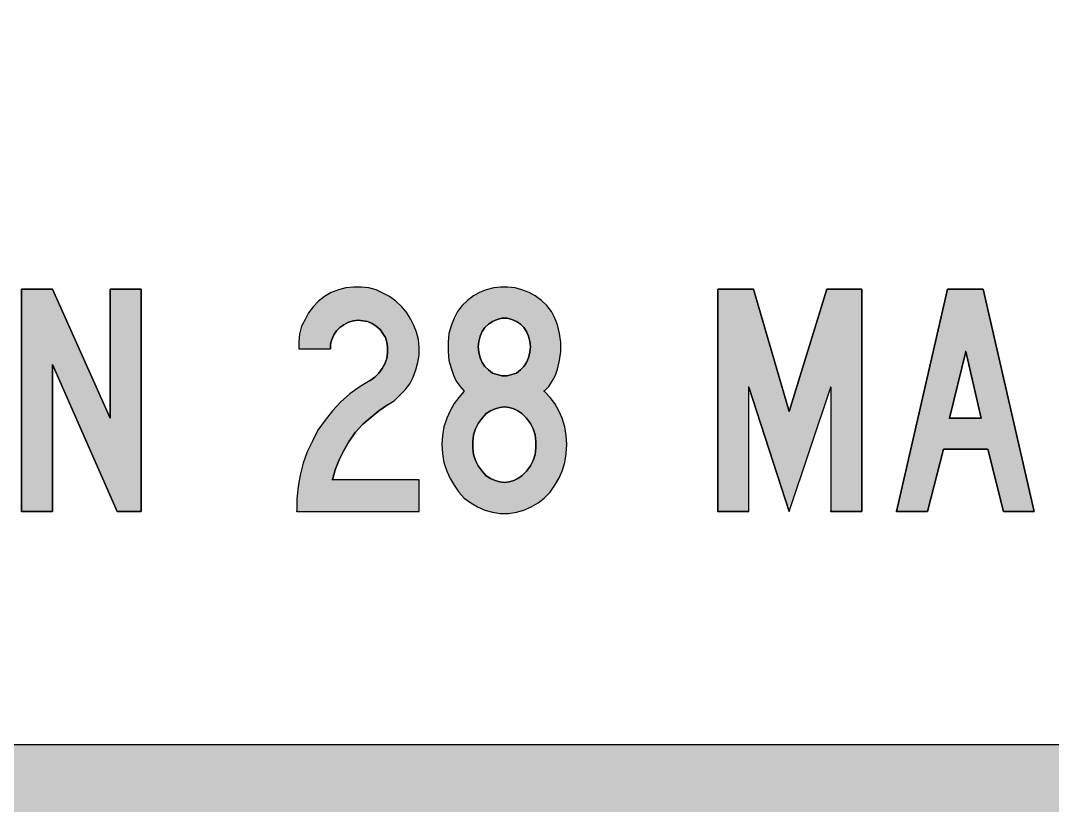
# Model space of a CAD drawing. Extents: x 210.3 to 295.3, y 156.1 to 238.5.
# Drawn here: x 239.95 to 253.9, y 185.6 to 196.21 of the extents above; entities that cross this region are included whole.
import ezdxf

# ---------------------------------------------------------------- set-up
doc = ezdxf.new("R2010")
doc.units = 0
doc.header["$MEASUREMENT"] = 0
doc.linetypes.add('CENTERX2', pattern=[101.6, 63.5, -12.7, 12.7, -12.7])
doc.layers.get('0').update_dxf_attribs({"linetype": 'CONTINUOUS'})
doc.layers.add('L35', color=3, linetype='CONTINUOUS')
doc.layers.add('TBLK25', color=1, linetype='CONTINUOUS')

msp = doc.modelspace()

# ---------------------------------------------------------------- hatches: boundary and pattern name
at = {"layer": 'TBLK25', "linetype": 'CENTERX2'}
h = msp.add_hatch(color=256, dxfattribs=at)
edge = h.paths.add_edge_path()
edge.add_line((220.316, 236.871), (285.316, 236.871))
edge.add_arc((285.316, 228.471), 8.4, 0, 90, ccw=False)
edge.add_line((293.716, 228.471), (293.716, 173.571))
edge.add_arc((285.316, 173.571), 8.4, -90, 0, ccw=False)
edge.add_line((285.316, 165.171), (220.316, 165.171))
edge.add_arc((220.316, 173.571), 8.4, 180, 270, ccw=False)
edge.add_line((211.916, 173.571), (211.916, 228.471))
edge.add_arc((220.316, 228.471), 8.4, 90, 180, ccw=False)
edge = h.paths.add_edge_path(flags=16)
edge.add_line((290.516, 183.221), (290.516, 173.571))
edge.add_arc((285.316, 173.571), 5.2, -90, 0, ccw=False)
edge.add_line((285.316, 168.371), (220.316, 168.371))
edge.add_arc((220.316, 173.571), 5.2, 180, 270, ccw=False)
edge.add_line((215.116, 173.571), (215.116, 183.221))
edge.add_line((215.116, 183.221), (290.516, 183.221))
edge = h.paths.add_edge_path(flags=16)
edge.add_line((215.116, 186.421), (290.516, 186.421))
edge.add_line((290.516, 186.421), (290.516, 228.471))
edge.add_arc((285.316, 228.471), 5.2, 0, 90)
edge.add_line((285.316, 233.671), (220.316, 233.671))
edge.add_arc((220.316, 228.471), 5.2, 90, 180)
edge.add_line((215.116, 228.471), (215.116, 186.421))
h = msp.add_hatch(color=256, dxfattribs=at)
h.paths.add_polyline_path([(241.58, 192.576), (241.163, 192.576), (241.163, 190.833), (240.382, 192.576), (239.964, 192.576), (239.964, 189.571), (240.382, 189.571), (240.382, 191.559), (241.254, 189.571), (241.58, 189.571)])
h.paths.add_polyline_path([(245.212, 191.296), (245.258, 191.387), (245.294, 191.487), (245.321, 191.587), (245.339, 191.686), (245.339, 191.786), (245.33, 191.895), (245.303, 191.995), (245.267, 192.086), (245.221, 192.177), (245.167, 192.268), (245.103, 192.34), (245.022, 192.413), (244.94, 192.476), (244.849, 192.522), (244.758, 192.567), (244.658, 192.594), (244.559, 192.603), (244.45, 192.603), (244.35, 192.594), (244.25, 192.567), (244.15, 192.531), (244.059, 192.476), (243.977, 192.413), (243.905, 192.34), (243.841, 192.258), (243.796, 192.168), (243.75, 192.077), (243.723, 191.968), (243.714, 191.868), (243.714, 191.768), (244.141, 191.768), (244.141, 191.832), (244.159, 191.895), (244.186, 191.959), (244.223, 192.013), (244.268, 192.059), (244.323, 192.095), (244.386, 192.131), (244.45, 192.149), (244.513, 192.159), (244.577, 192.149), (244.64, 192.14), (244.704, 192.113), (244.758, 192.077), (244.813, 192.031), (244.849, 191.977), (244.885, 191.922), (244.904, 191.859), (244.913, 191.795), (244.913, 191.714), (244.904, 191.641), (244.876, 191.568), (244.84, 191.505), (244.795, 191.441), (244.74, 191.387), (244.677, 191.341), (244.54, 191.26), (244.404, 191.16), (244.277, 191.051), (244.168, 190.933), (244.068, 190.806), (243.968, 190.67), (243.896, 190.524), (243.823, 190.379), (243.769, 190.225), (243.732, 190.061), (243.705, 189.907), (243.687, 189.743), (243.687, 189.571), (245.339, 189.571), (245.339, 189.998), (244.168, 189.998), (244.204, 190.134), (244.259, 190.27), (244.323, 190.397), (244.395, 190.524), (244.477, 190.642), (244.577, 190.751), (244.686, 190.842), (244.795, 190.933), (244.913, 191.015), (245.003, 191.069), (245.076, 191.142), (245.149, 191.214)])
h.paths.add_polyline_path([(247.11, 191.114), (247.028, 191.196), (247.092, 191.26), (247.137, 191.332), (247.183, 191.414), (247.21, 191.496), (247.237, 191.614), (247.255, 191.732), (247.255, 191.859), (247.237, 191.977), (247.21, 192.095), (247.174, 192.186), (247.128, 192.277), (247.065, 192.358), (246.992, 192.422), (246.91, 192.485), (246.829, 192.531), (246.729, 192.567), (246.638, 192.594), (246.538, 192.603), (246.438, 192.603), (246.347, 192.594), (246.247, 192.567), (246.157, 192.531), (246.075, 192.485), (245.993, 192.422), (245.921, 192.358), (245.857, 192.277), (245.812, 192.186), (245.775, 192.095), (245.739, 191.977), (245.73, 191.859), (245.73, 191.732), (245.739, 191.614), (245.775, 191.496), (245.803, 191.414), (245.839, 191.332), (245.893, 191.26), (245.948, 191.196), (245.875, 191.114), (245.812, 191.033), (245.757, 190.933), (245.712, 190.833), (245.675, 190.715), (245.657, 190.597), (245.648, 190.479), (245.657, 190.352), (245.675, 190.234), (245.712, 190.116), (245.757, 190.016), (245.812, 189.925), (245.875, 189.834), (245.948, 189.752), (246.039, 189.689), (246.129, 189.634), (246.229, 189.589), (246.329, 189.562), (246.438, 189.544), (246.547, 189.544), (246.656, 189.562), (246.756, 189.589), (246.856, 189.634), (246.947, 189.689), (247.028, 189.752), (247.11, 189.834), (247.174, 189.925), (247.228, 190.016), (247.273, 190.116), (247.31, 190.234), (247.328, 190.352), (247.337, 190.479), (247.328, 190.597), (247.31, 190.715), (247.273, 190.833), (247.228, 190.933), (247.174, 191.033)])
h.paths.add_polyline_path([(246.365, 190.96), (246.429, 190.978), (246.493, 190.987), (246.556, 190.978), (246.62, 190.96), (246.674, 190.933), (246.729, 190.896), (246.792, 190.833), (246.847, 190.76), (246.883, 190.688), (246.91, 190.606), (246.919, 190.515), (246.919, 190.433), (246.91, 190.343), (246.883, 190.261), (246.847, 190.188), (246.792, 190.116), (246.729, 190.052), (246.674, 190.016), (246.62, 189.989), (246.556, 189.97), (246.493, 189.961), (246.429, 189.97), (246.365, 189.989), (246.302, 190.016), (246.247, 190.052), (246.193, 190.116), (246.138, 190.188), (246.102, 190.261), (246.075, 190.343), (246.066, 190.433), (246.066, 190.515), (246.075, 190.606), (246.102, 190.688), (246.138, 190.76), (246.193, 190.833), (246.247, 190.896), (246.302, 190.933)], flags=16)
h.paths.add_polyline_path([(246.393, 191.423), (246.329, 191.441), (246.275, 191.487), (246.229, 191.532), (246.193, 191.587), (246.166, 191.65), (246.148, 191.723), (246.138, 191.795), (246.148, 191.868), (246.166, 191.941), (246.193, 192.004), (246.229, 192.059), (246.275, 192.104), (246.329, 192.14), (246.393, 192.168), (246.456, 192.186), (246.529, 192.186), (246.592, 192.168), (246.656, 192.14), (246.71, 192.104), (246.756, 192.059), (246.792, 192.004), (246.819, 191.941), (246.838, 191.868), (246.847, 191.795), (246.838, 191.723), (246.819, 191.65), (246.792, 191.587), (246.756, 191.532), (246.71, 191.487), (246.656, 191.441), (246.592, 191.423), (246.529, 191.405), (246.456, 191.405)], flags=16)
h = msp.add_hatch(color=256, dxfattribs=at)
h.paths.add_polyline_path([(250.905, 191.251), (250.905, 189.571), (251.323, 189.571), (251.323, 192.576), (250.851, 192.576), (250.342, 190.924), (249.861, 192.576), (249.38, 192.576), (249.38, 189.571), (249.798, 189.571), (249.798, 191.251), (250.342, 189.571)])
h.paths.add_polyline_path([(252.966, 192.576), (252.485, 192.576), (251.795, 189.571), (252.213, 189.571), (252.431, 190.415), (253.03, 190.415), (253.239, 189.571), (253.656, 189.571)])
h.paths.add_polyline_path([(252.512, 190.833), (252.73, 191.732), (252.939, 190.833), (252.93, 190.833)], flags=16)
h.paths.add_polyline_path([(254.573, 192.576), (254.156, 192.576), (254.156, 189.571), (254.573, 189.571)])
h.paths.add_polyline_path([(256.816, 192.576), (256.398, 192.576), (256.398, 190.833), (255.618, 192.576), (255.2, 192.576), (255.2, 189.571), (255.618, 189.571), (255.618, 191.559), (256.489, 189.571), (256.816, 189.571)])
h.paths.add_polyline_path([(259.486, 190.896), (259.849, 190.896), (260.266, 189.571), (260.72, 189.571), (260.266, 190.951), (260.348, 190.996), (260.421, 191.051), (260.493, 191.105), (260.548, 191.178), (260.593, 191.251), (260.648, 191.36), (260.684, 191.459), (260.702, 191.568), (260.72, 191.677), (260.72, 191.786), (260.702, 191.904), (260.684, 192.013), (260.648, 192.113), (260.593, 192.213), (260.548, 192.295), (260.493, 192.367), (260.421, 192.422), (260.348, 192.476), (260.266, 192.522), (260.176, 192.549), (260.085, 192.567), (259.994, 192.576), (259.985, 192.576), (259.068, 192.576), (259.068, 189.571), (259.486, 189.571)])
h.paths.add_polyline_path([(259.486, 191.314), (259.486, 192.159), (259.994, 192.159), (260.058, 192.149), (260.112, 192.131), (260.167, 192.095), (260.203, 192.059), (260.239, 192.004), (260.266, 191.922), (260.294, 191.832), (260.303, 191.732), (260.294, 191.641), (260.266, 191.55), (260.239, 191.469), (260.203, 191.414), (260.167, 191.369), (260.112, 191.341), (260.058, 191.323), (259.994, 191.314)], flags=16)

# ---------------------------------------------------------------- linework, layer by layer
at = {"color": 3}
for p, q in [((239.964, 189.571), (239.964, 192.576)), ((239.964, 192.576), (240.382, 192.576)), ((240.382, 192.576), (241.163, 190.833)), ((241.163, 190.833), (241.163, 192.576)), ((241.163, 192.576), (241.58, 192.576)), ((241.58, 192.576), (241.58, 189.571)), ((244.15, 192.531), (244.059, 192.476)), ((244.25, 192.567), (244.15, 192.531)), ((244.35, 192.594), (244.25, 192.567)), ((244.45, 192.603), (244.35, 192.594)), ((244.559, 192.603), (244.45, 192.603)), ((244.658, 192.594), (244.559, 192.603)), ((244.758, 192.567), (244.658, 192.594)), ((244.849, 192.522), (244.758, 192.567)), ((246.157, 192.531), (246.075, 192.485)), ((246.247, 192.567), (246.157, 192.531)), ((246.347, 192.594), (246.247, 192.567)), ((246.438, 192.603), (246.347, 192.594)), ((246.538, 192.603), (246.438, 192.603)), ((246.638, 192.594), (246.538, 192.603)), ((246.729, 192.567), (246.638, 192.594)), ((246.829, 192.531), (246.729, 192.567)), ((246.91, 192.485), (246.829, 192.531)), ((249.38, 189.571), (249.38, 192.576)), ((249.38, 192.576), (249.861, 192.576)), ((249.861, 192.576), (250.342, 190.924)), ((250.342, 190.924), (250.851, 192.576)), ((250.851, 192.576), (251.323, 192.576)), ((251.323, 192.576), (251.323, 189.571)), ((251.795, 189.571), (252.485, 192.576)), ((252.485, 192.576), (252.966, 192.576)), ((252.966, 192.576), (253.656, 189.571)), ((243.977, 192.413), (243.905, 192.34)), ((244.059, 192.476), (243.977, 192.413)), ((244.94, 192.476), (244.849, 192.522)), ((245.022, 192.413), (244.94, 192.476)), ((245.103, 192.34), (245.022, 192.413)), ((245.993, 192.422), (245.921, 192.358)), ((246.075, 192.485), (245.993, 192.422)), ((246.992, 192.422), (246.91, 192.485)), ((247.065, 192.358), (246.992, 192.422)), ((243.841, 192.258), (243.796, 192.168)), ((243.905, 192.34), (243.841, 192.258)), ((245.167, 192.268), (245.103, 192.34)), ((245.221, 192.177), (245.167, 192.268)), ((245.857, 192.277), (245.812, 192.186)), ((245.921, 192.358), (245.857, 192.277)), ((247.128, 192.277), (247.065, 192.358)), ((247.174, 192.186), (247.128, 192.277)), ((243.796, 192.168), (243.75, 192.077)), ((244.386, 192.131), (244.323, 192.095)), ((244.45, 192.149), (244.386, 192.131)), ((244.513, 192.159), (244.45, 192.149)), ((244.577, 192.149), (244.513, 192.159)), ((244.64, 192.14), (244.577, 192.149)), ((244.704, 192.113), (244.64, 192.14)), ((244.758, 192.077), (244.704, 192.113)), ((245.267, 192.086), (245.221, 192.177)), ((245.812, 192.186), (245.775, 192.095)), ((246.275, 192.104), (246.229, 192.059)), ((246.329, 192.14), (246.275, 192.104)), ((246.393, 192.168), (246.329, 192.14)), ((246.456, 192.186), (246.393, 192.168)), ((246.529, 192.186), (246.456, 192.186)), ((246.592, 192.168), (246.529, 192.186)), ((246.656, 192.14), (246.592, 192.168)), ((246.71, 192.104), (246.656, 192.14)), ((246.756, 192.059), (246.71, 192.104)), ((247.21, 192.095), (247.174, 192.186)), ((243.723, 191.968), (243.714, 191.868)), ((243.75, 192.077), (243.723, 191.968)), ((244.223, 192.013), (244.186, 191.959)), ((244.268, 192.059), (244.223, 192.013)), ((244.323, 192.095), (244.268, 192.059)), ((244.813, 192.031), (244.758, 192.077)), ((244.849, 191.977), (244.813, 192.031)), ((244.885, 191.922), (244.849, 191.977)), ((245.303, 191.995), (245.267, 192.086)), ((245.33, 191.895), (245.303, 191.995)), ((245.739, 191.977), (245.73, 191.859)), ((245.775, 192.095), (245.739, 191.977)), ((246.193, 192.004), (246.166, 191.941)), ((246.229, 192.059), (246.193, 192.004)), ((246.792, 192.004), (246.756, 192.059)), ((246.819, 191.941), (246.792, 192.004)), ((247.237, 191.977), (247.21, 192.095)), ((247.255, 191.859), (247.237, 191.977)), ((243.714, 191.868), (243.714, 191.768)), ((244.159, 191.895), (244.141, 191.832)), ((244.141, 191.832), (244.141, 191.768)), ((244.186, 191.959), (244.159, 191.895)), ((244.904, 191.859), (244.885, 191.922)), ((244.913, 191.795), (244.904, 191.859)), ((245.339, 191.786), (245.33, 191.895)), ((245.73, 191.859), (245.73, 191.732)), ((246.148, 191.868), (246.138, 191.795)), ((246.166, 191.941), (246.148, 191.868)), ((246.838, 191.868), (246.819, 191.941)), ((246.847, 191.795), (246.838, 191.868)), ((247.255, 191.732), (247.255, 191.859)), ((243.714, 191.768), (244.141, 191.768)), ((244.141, 191.768), (244.132, 191.768)), ((244.141, 191.768), (244.132, 191.768)), ((244.913, 191.795), (244.904, 191.795)), ((244.904, 191.641), (244.913, 191.714)), ((244.913, 191.714), (244.913, 191.795)), ((245.321, 191.587), (245.339, 191.686)), ((245.339, 191.686), (245.339, 191.786)), ((245.73, 191.732), (245.739, 191.614)), ((246.138, 191.795), (246.148, 191.723)), ((246.148, 191.723), (246.166, 191.65)), ((246.819, 191.65), (246.838, 191.723)), ((246.838, 191.723), (246.847, 191.795)), ((247.237, 191.614), (247.255, 191.732)), ((252.73, 191.732), (252.512, 190.833)), ((252.73, 191.732), (252.721, 191.732)), ((252.939, 190.833), (252.73, 191.732)), ((241.254, 189.571), (240.382, 191.559)), ((240.382, 191.559), (240.382, 189.571)), ((244.84, 191.505), (244.876, 191.568)), ((244.876, 191.568), (244.904, 191.641)), ((245.294, 191.487), (245.321, 191.587)), ((245.739, 191.614), (245.775, 191.496)), ((246.166, 191.65), (246.193, 191.587)), ((246.193, 191.587), (246.229, 191.532)), ((246.756, 191.532), (246.792, 191.587)), ((246.792, 191.587), (246.783, 191.587)), ((246.792, 191.587), (246.819, 191.65)), ((247.21, 191.496), (247.237, 191.614)), ((244.74, 191.387), (244.795, 191.441)), ((244.795, 191.441), (244.84, 191.505)), ((245.258, 191.387), (245.294, 191.487)), ((245.775, 191.496), (245.803, 191.414)), ((245.803, 191.414), (245.839, 191.332)), ((246.229, 191.532), (246.275, 191.487)), ((246.275, 191.487), (246.329, 191.441)), ((246.329, 191.441), (246.393, 191.423)), ((246.393, 191.423), (246.456, 191.405)), ((246.529, 191.405), (246.592, 191.423)), ((246.592, 191.423), (246.656, 191.441)), ((246.656, 191.441), (246.71, 191.487)), ((246.71, 191.487), (246.756, 191.532)), ((247.137, 191.332), (247.183, 191.414)), ((247.183, 191.414), (247.21, 191.496)), ((244.677, 191.341), (244.54, 191.26)), ((244.677, 191.341), (244.74, 191.387)), ((245.149, 191.214), (245.212, 191.296)), ((245.212, 191.296), (245.258, 191.387)), ((245.839, 191.332), (245.893, 191.26)), ((246.456, 191.405), (246.529, 191.405)), ((247.092, 191.26), (247.137, 191.332)), ((244.404, 191.16), (244.277, 191.051)), ((244.54, 191.26), (244.404, 191.16)), ((245.003, 191.069), (245.076, 191.142)), ((245.076, 191.142), (245.149, 191.214)), ((245.948, 191.196), (245.875, 191.114)), ((245.893, 191.26), (245.948, 191.196)), ((247.028, 191.196), (247.019, 191.196)), ((247.028, 191.196), (247.092, 191.26)), ((247.11, 191.114), (247.028, 191.196)), ((249.798, 191.251), (249.788, 191.251)), ((249.798, 191.251), (249.788, 191.251)), ((250.342, 189.571), (249.798, 191.251)), ((249.798, 189.571), (249.798, 191.251)), ((250.342, 189.571), (250.905, 191.251)), ((250.905, 191.251), (250.896, 191.251)), ((250.905, 191.251), (250.905, 189.571)), ((244.277, 191.051), (244.168, 190.933)), ((244.913, 191.015), (244.795, 190.933)), ((244.913, 191.015), (245.003, 191.069)), ((245.812, 191.033), (245.757, 190.933)), ((245.875, 191.114), (245.812, 191.033)), ((247.174, 191.033), (247.11, 191.114)), ((247.228, 190.933), (247.174, 191.033)), ((244.168, 190.933), (244.068, 190.806)), ((244.795, 190.933), (244.686, 190.842)), ((245.757, 190.933), (245.712, 190.833)), ((246.247, 190.896), (246.193, 190.833)), ((246.302, 190.933), (246.247, 190.896)), ((246.365, 190.96), (246.302, 190.933)), ((246.429, 190.978), (246.365, 190.96)), ((246.493, 190.987), (246.429, 190.978)), ((246.556, 190.978), (246.493, 190.987)), ((246.62, 190.96), (246.556, 190.978)), ((246.674, 190.933), (246.62, 190.96)), ((246.729, 190.896), (246.674, 190.933)), ((246.792, 190.833), (246.729, 190.896)), ((247.273, 190.833), (247.228, 190.933)), ((244.068, 190.806), (243.968, 190.67)), ((244.577, 190.751), (244.477, 190.642)), ((244.686, 190.842), (244.577, 190.751)), ((245.675, 190.715), (245.657, 190.597)), ((245.712, 190.833), (245.675, 190.715)), ((246.138, 190.76), (246.102, 190.688)), ((246.193, 190.833), (246.138, 190.76)), ((246.847, 190.76), (246.792, 190.833)), ((246.883, 190.688), (246.847, 190.76)), ((247.31, 190.715), (247.273, 190.833)), ((247.328, 190.597), (247.31, 190.715)), ((252.512, 190.833), (252.503, 190.833)), ((252.512, 190.833), (252.939, 190.833)), ((252.939, 190.833), (252.93, 190.833)), ((243.968, 190.67), (243.896, 190.524)), ((244.477, 190.642), (244.395, 190.524)), ((245.657, 190.597), (245.648, 190.479)), ((246.075, 190.606), (246.066, 190.515)), ((246.102, 190.688), (246.075, 190.606)), ((246.91, 190.606), (246.883, 190.688)), ((246.919, 190.515), (246.91, 190.606)), ((247.337, 190.479), (247.328, 190.597)), ((243.896, 190.524), (243.823, 190.379)), ((244.395, 190.524), (244.323, 190.397)), ((245.648, 190.479), (245.657, 190.352)), ((246.066, 190.515), (246.066, 190.433)), ((246.066, 190.433), (246.075, 190.343)), ((246.91, 190.343), (246.919, 190.433)), ((246.919, 190.433), (246.919, 190.515)), ((247.328, 190.352), (247.337, 190.479)), ((243.823, 190.379), (243.769, 190.225)), ((244.323, 190.397), (244.259, 190.27)), ((245.657, 190.352), (245.675, 190.234)), ((246.075, 190.343), (246.102, 190.261)), ((246.883, 190.261), (246.91, 190.343)), ((247.31, 190.234), (247.328, 190.352)), ((252.431, 190.415), (252.213, 189.571)), ((253.03, 190.415), (252.431, 190.415)), ((253.239, 189.571), (253.03, 190.415)), ((243.769, 190.225), (243.732, 190.061)), ((244.259, 190.27), (244.204, 190.134)), ((245.675, 190.234), (245.712, 190.116)), ((246.102, 190.261), (246.138, 190.188)), ((246.138, 190.188), (246.193, 190.116)), ((246.792, 190.116), (246.847, 190.188)), ((246.847, 190.188), (246.883, 190.261)), ((247.273, 190.116), (247.31, 190.234)), ((243.732, 190.061), (243.705, 189.907)), ((244.204, 190.134), (244.168, 189.998)), ((245.712, 190.116), (245.757, 190.016)), ((245.757, 190.016), (245.812, 189.925)), ((246.193, 190.116), (246.247, 190.052)), ((246.247, 190.052), (246.302, 190.016)), ((246.302, 190.016), (246.365, 189.989)), ((246.62, 189.989), (246.674, 190.016)), ((246.674, 190.016), (246.729, 190.052)), ((246.729, 190.052), (246.72, 190.052)), ((246.729, 190.052), (246.792, 190.116)), ((247.174, 189.925), (247.228, 190.016)), ((247.228, 190.016), (247.273, 190.116)), ((243.705, 189.907), (243.687, 189.743)), ((244.168, 189.998), (244.159, 189.998)), ((244.168, 189.998), (244.159, 189.998)), ((245.339, 189.998), (244.168, 189.998)), ((245.339, 189.571), (245.339, 189.998)), ((245.812, 189.925), (245.875, 189.834)), ((246.365, 189.989), (246.429, 189.97)), ((246.429, 189.97), (246.493, 189.961)), ((246.493, 189.961), (246.556, 189.97)), ((246.556, 189.97), (246.62, 189.989)), ((247.11, 189.834), (247.174, 189.925)), ((243.687, 189.743), (243.687, 189.571)), ((245.875, 189.834), (245.948, 189.752)), ((245.948, 189.752), (246.039, 189.689)), ((246.947, 189.689), (247.028, 189.752)), ((247.028, 189.752), (247.11, 189.834)), ((246.039, 189.689), (246.129, 189.634)), ((246.129, 189.634), (246.229, 189.589)), ((246.756, 189.589), (246.856, 189.634)), ((246.856, 189.634), (246.947, 189.689)), ((239.964, 189.571), (239.955, 189.571)), ((240.382, 189.571), (239.964, 189.571)), ((241.58, 189.571), (241.254, 189.571)), ((243.687, 189.571), (243.678, 189.571)), ((243.687, 189.571), (245.339, 189.571)), ((246.229, 189.589), (246.329, 189.562)), ((246.329, 189.562), (246.438, 189.544)), ((246.438, 189.544), (246.547, 189.544)), ((246.547, 189.544), (246.656, 189.562)), ((246.656, 189.562), (246.756, 189.589)), ((249.38, 189.571), (249.371, 189.571)), ((249.798, 189.571), (249.38, 189.571)), ((250.905, 189.571), (250.896, 189.571)), ((250.905, 189.571), (250.896, 189.571)), ((251.323, 189.571), (250.905, 189.571)), ((251.795, 189.571), (251.786, 189.571)), ((252.213, 189.571), (251.795, 189.571)), ((253.656, 189.571), (253.239, 189.571))]:
    msp.add_line(p, q, dxfattribs=at)
at = {"layer": 'L35'}
msp.add_line((215.116, 186.421), (290.516, 186.421), dxfattribs=at)
at = {"layer": 'TBLK25', "linetype": 'CENTERX2'}
for points in [[(241.58, 192.576), (241.163, 192.576), (241.163, 190.833), (240.382, 192.576), (239.964, 192.576), (239.964, 189.571), (240.382, 189.571), (240.382, 191.559), (241.254, 189.571), (241.58, 189.571)], [(245.212, 191.296), (245.258, 191.387), (245.294, 191.487), (245.321, 191.587), (245.339, 191.686), (245.339, 191.786), (245.33, 191.895), (245.303, 191.995), (245.267, 192.086), (245.221, 192.177), (245.167, 192.268), (245.103, 192.34), (245.022, 192.413), (244.94, 192.476), (244.849, 192.522), (244.758, 192.567), (244.658, 192.594), (244.559, 192.603), (244.45, 192.603), (244.35, 192.594), (244.25, 192.567), (244.15, 192.531), (244.059, 192.476), (243.977, 192.413), (243.905, 192.34), (243.841, 192.258), (243.796, 192.168), (243.75, 192.077), (243.723, 191.968), (243.714, 191.868), (243.714, 191.768), (244.141, 191.768), (244.141, 191.832), (244.159, 191.895), (244.186, 191.959), (244.223, 192.013), (244.268, 192.059), (244.323, 192.095), (244.386, 192.131), (244.45, 192.149), (244.513, 192.159), (244.577, 192.149), (244.64, 192.14), (244.704, 192.113), (244.758, 192.077), (244.813, 192.031), (244.849, 191.977), (244.885, 191.922), (244.904, 191.859), (244.913, 191.795), (244.913, 191.714), (244.904, 191.641), (244.876, 191.568), (244.84, 191.505), (244.795, 191.441), (244.74, 191.387), (244.677, 191.341), (244.54, 191.26), (244.404, 191.16), (244.277, 191.051), (244.168, 190.933), (244.068, 190.806), (243.968, 190.67), (243.896, 190.524), (243.823, 190.379), (243.769, 190.225), (243.732, 190.061), (243.705, 189.907), (243.687, 189.743), (243.687, 189.571), (245.339, 189.571), (245.339, 189.998), (244.168, 189.998), (244.204, 190.134), (244.259, 190.27), (244.323, 190.397), (244.395, 190.524), (244.477, 190.642), (244.577, 190.751), (244.686, 190.842), (244.795, 190.933), (244.913, 191.015), (245.003, 191.069), (245.076, 191.142), (245.149, 191.214)], [(247.11, 191.114), (247.028, 191.196), (247.092, 191.26), (247.137, 191.332), (247.183, 191.414), (247.21, 191.496), (247.237, 191.614), (247.255, 191.732), (247.255, 191.859), (247.237, 191.977), (247.21, 192.095), (247.174, 192.186), (247.128, 192.277), (247.065, 192.358), (246.992, 192.422), (246.91, 192.485), (246.829, 192.531), (246.729, 192.567), (246.638, 192.594), (246.538, 192.603), (246.438, 192.603), (246.347, 192.594), (246.247, 192.567), (246.157, 192.531), (246.075, 192.485), (245.993, 192.422), (245.921, 192.358), (245.857, 192.277), (245.812, 192.186), (245.775, 192.095), (245.739, 191.977), (245.73, 191.859), (245.73, 191.732), (245.739, 191.614), (245.775, 191.496), (245.803, 191.414), (245.839, 191.332), (245.893, 191.26), (245.948, 191.196), (245.875, 191.114), (245.812, 191.033), (245.757, 190.933), (245.712, 190.833), (245.675, 190.715), (245.657, 190.597), (245.648, 190.479), (245.657, 190.352), (245.675, 190.234), (245.712, 190.116), (245.757, 190.016), (245.812, 189.925), (245.875, 189.834), (245.948, 189.752), (246.039, 189.689), (246.129, 189.634), (246.229, 189.589), (246.329, 189.562), (246.438, 189.544), (246.547, 189.544), (246.656, 189.562), (246.756, 189.589), (246.856, 189.634), (246.947, 189.689), (247.028, 189.752), (247.11, 189.834), (247.174, 189.925), (247.228, 190.016), (247.273, 190.116), (247.31, 190.234), (247.328, 190.352), (247.337, 190.479), (247.328, 190.597), (247.31, 190.715), (247.273, 190.833), (247.228, 190.933), (247.174, 191.033)], [(250.905, 191.251), (250.905, 189.571), (251.323, 189.571), (251.323, 192.576), (250.851, 192.576), (250.342, 190.924), (249.861, 192.576), (249.38, 192.576), (249.38, 189.571), (249.798, 189.571), (249.798, 191.251), (250.342, 189.571)], [(252.966, 192.576), (252.485, 192.576), (251.795, 189.571), (252.213, 189.571), (252.431, 190.415), (253.03, 190.415), (253.239, 189.571), (253.656, 189.571)], [(246.393, 191.423), (246.329, 191.441), (246.275, 191.487), (246.229, 191.532), (246.193, 191.587), (246.166, 191.65), (246.148, 191.723), (246.138, 191.795), (246.148, 191.868), (246.166, 191.941), (246.193, 192.004), (246.229, 192.059), (246.275, 192.104), (246.329, 192.14), (246.393, 192.168), (246.456, 192.186), (246.529, 192.186), (246.592, 192.168), (246.656, 192.14), (246.71, 192.104), (246.756, 192.059), (246.792, 192.004), (246.819, 191.941), (246.838, 191.868), (246.847, 191.795), (246.838, 191.723), (246.819, 191.65), (246.792, 191.587), (246.756, 191.532), (246.71, 191.487), (246.656, 191.441), (246.592, 191.423), (246.529, 191.405), (246.456, 191.405)], [(252.512, 190.833), (252.73, 191.732), (252.939, 190.833), (252.93, 190.833)], [(246.365, 190.96), (246.429, 190.978), (246.493, 190.987), (246.556, 190.978), (246.62, 190.96), (246.674, 190.933), (246.729, 190.896), (246.792, 190.833), (246.847, 190.76), (246.883, 190.688), (246.91, 190.606), (246.919, 190.515), (246.919, 190.433), (246.91, 190.343), (246.883, 190.261), (246.847, 190.188), (246.792, 190.116), (246.729, 190.052), (246.674, 190.016), (246.62, 189.989), (246.556, 189.97), (246.493, 189.961), (246.429, 189.97), (246.365, 189.989), (246.302, 190.016), (246.247, 190.052), (246.193, 190.116), (246.138, 190.188), (246.102, 190.261), (246.075, 190.343), (246.066, 190.433), (246.066, 190.515), (246.075, 190.606), (246.102, 190.688), (246.138, 190.76), (246.193, 190.833), (246.247, 190.896), (246.302, 190.933)]]:
    msp.add_lwpolyline(points, close=True, dxfattribs=at)

doc.saveas('drawing.dxf')
